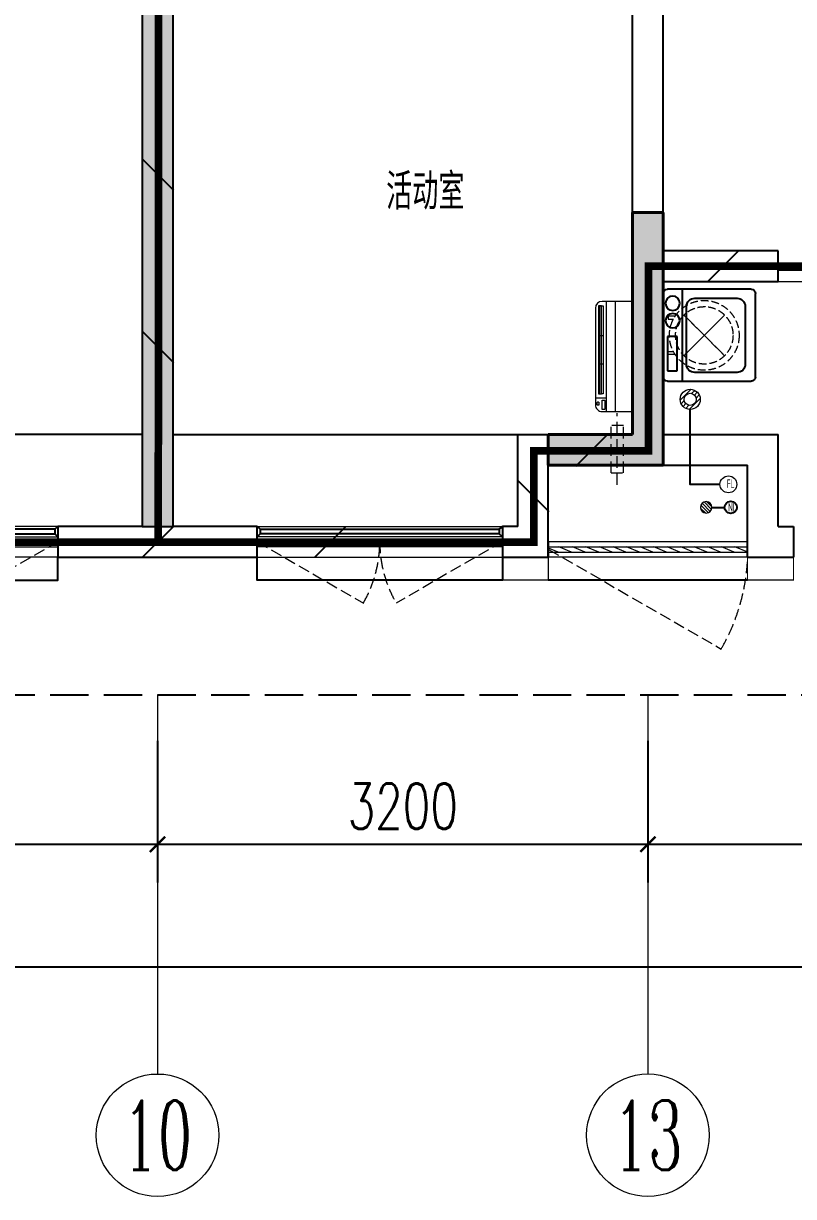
# Model space of a CAD drawing. Extents: x 3753737 to 4713801, y -857380 to 24339.
# Drawn here: x 4564974 to 4569999, y -779761 to -772101 of the extents above; entities that cross this region are included whole.
import ezdxf
from ezdxf.enums import TextEntityAlignment as Align

# ---------------------------------------------------------------- set-up
doc = ezdxf.new("R2010")
doc.units = 0
doc.header["$LTSCALE"] = 1000
doc.header["$MEASUREMENT"] = 0
for name, pattern in [('$1$DASH', [0.35, 0.25, -0.1]), ('CENTER2', [1.125, 0.75, -0.125, 0.125, -0.125]), ('DASH', [0.35, 0.25, -0.1]), ('HIDDEN', [0.375, 0.25, -0.125])]:
    doc.linetypes.add(name, pattern=pattern)
doc.layers.get('0').update_dxf_attribs({"linetype": 'CONTINUOUS'})
doc.layers.get('Defpoints').update_dxf_attribs({"linetype": 'CONTINUOUS'})
for name, color, linetype in [('!!电气', 1, 'CONTINUOUS'), ('3-栏杆1', 252, 'CONTINUOUS'), ('3.5方案汇报，与郭总、侯月琴确定户型_t8$0$2020.03.04 -1安徽标准化洋房户型(UA）_t8_t8$0$看线', 154, 'CONTINUOUS'), ('LVTRY', 252, 'CONTINUOUS'), ('SHTLN', 4, 'CONTINUOUS'), ('VPIPE-凝结', 150, 'CONTINUOUS'), ('WALL', 252, 'CONTINUOUS'), ('WIRE-接地', 2, 'CONTINUOUS'), ('保温', 6, 'CONTINUOUS'), ('卫生间', 6, 'CONTINUOUS'), ('看线', 185, 'CONTINUOUS')]:
    doc.layers.add(name, color=color, linetype=linetype)
for name, color, linetype, lineweight in [('AXIS', 114, 'CONTINUOUS', 20), ('AXIS_TEXT', 7, 'CONTINUOUS', 20), ('COLUMN', 252, 'CONTINUOUS', 40), ('EQUIP_地漏', 7, 'CONTINUOUS', 18), ('PUB_HATCH', 8, 'CONTINUOUS', 9), ('PUB_TEXT', 7, 'CONTINUOUS', 20), ('VPIPE-废水', 31, 'TG_F', 18), ('WINDOW', 146, 'CONTINUOUS', 20), ('平面-空调室内机', 176, 'CONTINUOUS', 9), ('平面-空调预留孔', 252, 'CONTINUOUS', 15), ('粉刷', 251, 'CONTINUOUS', 9)]:
    doc.layers.add(name, color=color, linetype=linetype, lineweight=lineweight)
doc.styles.add('_TCH_AXIS', font='COMPLEX', dxfattribs={"bigfont": 'GBCBIG'})
doc.styles.add('_TCH_DIM_T3', font='SIMPLEX.shx', dxfattribs={"width": 0.705882, "bigfont": 'GBCBIG.shx'})
doc.styles.add('COMPLEX', font='COMPLEX')
doc.styles.get("Standard").update_dxf_attribs({"font": 'gbenor.shx', "bigfont": 'gbcbig.shx'})
doc.styles.add('TG_LINETYPE', font='SIMPLEX', dxfattribs={"width": 0.8, "height": 3, "bigfont": 'HZTXT'})
doc.linetypes.add('TG_F', pattern='A,2,-0.3,["F",TG_LINETYPE,S=0.1,R=0,X=-0.23,Y=-0.15],0', length=2.3)
doc.dimstyles.new('_TCH_ARCH&&100', dxfattribs={"dimtxt": 297.5, "dimasz": 100, "dimexe": 250, "dimexo": 300, "dimgap": 100, "dimtad": 1, "dimdec": 0, "dimzin": 0, "dimdsep": 46, "dimtxsty": '_TCH_DIM_T3', "dimblk": 'ARCHTICK', "dimcen": 0.09, "dimclrt": 7, "dimazin": 2, "dimtfac": 1, "dimtdec": 0, "dimtix": 1, "dimtmove": 2, "dimatfit": 3, "dimfxl": 1, "dimtolj": 1, "dimtzin": 0, "dimarcsym": 0})

# ---------------------------------------------------------------- blocks, each defined once
blk = doc.blocks.new('GFDGFSDFGD')
at = {"layer": 'PUB_HATCH'}
blk.add_hatch(color=256, dxfattribs=at).paths.add_polyline_path([(435666.6, 364323.7), (436416.6, 364323.7), (436416.6, 365973.7), (436216.6, 365973.7), (436216.6, 364523.7), (435666.6, 364523.7)])
at = {"layer": 'COLUMN', "color": 252}
for p, q in [((436416.6, 365973.7), (436216.6, 365973.7)), ((436216.6, 365973.7), (436216.6, 364523.7)), ((436416.6, 364323.7), (436416.6, 365973.7)), ((436216.6, 364523.7), (435666.6, 364523.7)), ((435666.6, 364523.7), (435666.6, 364323.7)), ((435666.6, 364323.7), (436416.6, 364323.7))]:
    blk.add_line(p, q, dxfattribs=at)
blk = doc.blocks.new('GDFGDGRD')
at = {"layer": '保温', "linetype": 'Continuous', "ltscale": 10}
h = blk.add_hatch(dxfattribs=at)
h.set_pattern_fill('HEX', color=251, scale=10, angle=90, style=0)
h.set_pattern_definition([(90, (-70765.891, -152124.736), (-16.49778, 1e-15), [9.525, -19.05]), (210, (-70765.891, -152124.736), (8.24889, -14.2874966), [9.525, -19.05]), (150, (-70765.891, -152115.211), (-8.24889, -14.2874966), [9.525, -19.05])])
h.paths.add_polyline_path([(433016.7, 363923.7), (433216.7, 363923.7), (433216.7, 368523.7), (433016.7, 368523.7)])
at = {"layer": '保温', "color": 251, "linetype": 'ByBlock', "ltscale": 10}
blk.add_line((433016.6, 363923.7), (433216.6, 363923.7), dxfattribs=at)
blk = doc.blocks.new('ASDFSD')
at = {"layer": '3-栏杆1', "color": 5}
for p, q in [((681762.6, 334937.5), (681742.3, 334955.3)), ((681742.3, 334955.3), (681762.6, 334937.5)), ((683322.1, 334937.5), (683342.3, 334955.3)), ((683342.3, 334955.3), (683322.1, 334937.5)), ((681742.3, 334888.4), (681762.6, 334908.3)), ((683322.1, 334937.5), (681762.6, 334937.5)), ((681762.6, 334937.5), (681762.6, 334908.3)), ((681762.6, 334908.2), (683322.1, 334908.2)), ((683322.1, 334937.5), (683322.1, 334908.3)), ((683322.1, 334908.3), (683342.3, 334888.4)), ((683342.3, 334888.4), (683322.1, 334908.3))]:
    blk.add_line(p, q, dxfattribs=at)
blk = doc.blocks.new('dongkong')
at = {"layer": '平面-空调预留孔', "color": 8, "linetype": 'HIDDEN', "ltscale": 0.3}
for p, q in [((-603796, 210899.9), (-603796, 210431.5)), ((-603836, 210821), (-603836, 210510.8)), ((-603836, 210821), (-603756, 210821)), ((-603756, 210821), (-603756, 210510.8))]:
    blk.add_line(p, q, dxfattribs=at)
blk.add_lwpolyline([(-603756, 210510.8), (-603836, 210510.8)], dxfattribs=at)
blk = doc.blocks.new('A$C001338C2')
at = {"color": 8}
for p, q in [((845, 303.6), (55, 303.6)), ((109.1, 214.8), (109.1, 303.6)), ((0, 248.6), (0, 22)), ((900, 22), (900, 248.6)), ((22, 0), (878, 0))]:
    blk.add_line(p, q, dxfattribs=at)
at = {"color": 8, "lineweight": 5}
for p, q in [((900, 214.8), (0, 214.8)), ((864.6, 278.7), (144.5, 278.7)), ((144.5, 278.7), (144.5, 265.8)), ((387, 278.7), (144.5, 278.7)), ((144.5, 278.7), (144.5, 252.9)), ((144.5, 265.8), (864.6, 265.8)), ((144.5, 239.9), (144.5, 252.9)), ((144.5, 252.9), (864.6, 252.9)), ((864.6, 239.9), (144.5, 239.9)), ((387, 239.9), (387, 278.7)), ((622, 239.9), (387, 239.9)), ((864.6, 278.7), (622, 278.7)), ((622, 278.7), (622, 239.9)), ((864.6, 252.9), (864.6, 278.7)), ((864.6, 265.8), (864.6, 239.9)), ((900, 143.2), (0, 143.2))]:
    blk.add_line(p, q, dxfattribs=at)
at = {"color": 8}
for points in [[(73.1, 275), (56.8, 275, -0.414214), (51.3, 280.5), (51.3, 283.4, -0.414214), (56.8, 288.9), (73.1, 288.9, -0.414214), (78.6, 283.4), (78.6, 280.5, -0.414214)], [(89.2, 226.4), (22.2, 226.4, -0.414214), (16.7, 231.9), (16.7, 243.1, -0.414214), (22.2, 248.6), (89.2, 248.6, -0.414214), (94.7, 243.1), (94.7, 231.9, -0.414214)]]:
    blk.add_lwpolyline(points, format="xyb", close=True, dxfattribs=at)
for centre, radius, start, end in [((55, 248.6), 55, 90, 180), ((845, 248.6), 55, 360, 90), ((22, 22), 22, 180, 270), ((878, 22), 22, 270, 360)]:
    blk.add_arc(centre, radius, start, end, dxfattribs=at)
blk = doc.blocks.new('$TwtSys$00000141')
at = {"color": 252}
for p, q in [((-47.1, 3.8), (-5, 45.9)), ((-47.1, 3.8), (-5, 45.9)), ((-43.6, -17.5), (17.5, 43.6)), ((-43.6, -17.5), (17.5, 43.6)), ((-33.2, -33.2), (33.2, 33.2)), ((-33.2, -33.2), (33.2, 33.2)), ((-16.2, -43.5), (43.8, 16.4)), ((-16.2, -43.5), (43.8, 16.4)), ((5.7, -46.1), (46.1, -5.7)), ((5.7, -46.1), (46.1, -5.7))]:
    blk.add_line(p, q, dxfattribs=at)
blk.add_circle((0, 0), 47, dxfattribs=at)
blk.add_circle((0, 0), 47, dxfattribs=at)
blk = doc.blocks.new('RECTANG')
for p, q in [((1, 1), (0, 1)), ((0, 1), (0, 0)), ((1, 0), (1, 1)), ((0, 0), (1, 0))]:
    blk.add_line(p, q)
blk = doc.blocks.new('洗衣机')
at = {"layer": 'LVTRY'}
for p, q in [((3790993.7, 243444.5), (3790993.7, 242899.1)), ((3791567.4, 243472.1), (3791021, 243472.1)), ((3791116.5, 243472.1), (3791116.5, 242871.5)), ((3791594.6, 242899.1), (3791594.6, 243444.5)), ((3791145.1, 242982.5), (3791145.1, 243358)), ((3791199, 243412.7), (3791474.9, 243412.7)), ((3791528.8, 243358), (3791528.8, 242982.5)), ((3791474.9, 242927.8), (3791199, 242927.8)), ((3791021, 242871.5), (3791567.4, 242871.5))]:
    blk.add_line(p, q, dxfattribs=at)
at = {"layer": 'LVTRY', "extrusion": (0, 0, -1)}
for centre, major_axis, start_param, end_param in [((3791021, 243444.5), (0, 27.6), -1.570796, 0), ((3791055.1, 243379.8), (0, 46.9), 3.141593, 9.424778), ((3791567.4, 243444.5), (0, 27.6), 0, 1.570796), ((3791199, 243358), (0, 54.7), 4.712389, 6.283185), ((3791474.9, 243358), (0, 54.7), 0, 1.570796), ((3791055.1, 243265.7), (0, 46.9), 3.141593, 9.424778), ((3791199, 242982.5), (0, 54.7), 3.141593, 4.712389), ((3791474.9, 242982.5), (0, 54.7), 1.570796, 3.141593), ((3791021, 242899.1), (0, 27.6), 3.141593, 4.712389), ((3791567.4, 242899.1), (0, 27.6), 1.570796, 3.141593)]:
    blk.add_ellipse(centre, major_axis=major_axis, ratio=0.986385, start_param=start_param, end_param=end_param, dxfattribs=at)
at = {"layer": 'LVTRY', "xscale": 63.25620569481588, "yscale": 224.5369532744355, "zscale": 64.12934308941763, "rotation": 180}
blk.add_blockref('RECTANG', (3791085.2, 243162.4), dxfattribs=at)
blk = doc.blocks.new('$TwtSys$00000543')
at = {"color": 252}
for p, q in [((-94, -9), (9, 94)), ((-9, -94), (94, 9)), ((12, 55), (42, 84)), ((40, 40), (66, 66)), ((55, 12), (84, 42)), ((-84, -42), (-55, -12)), ((-66, -66), (-40, -40)), ((-42, -84), (-12, -55))]:
    blk.add_line(p, q, dxfattribs=at)
for radius in [94, 56.4]:
    blk.add_circle((0, 0), radius, dxfattribs=at)
blk = doc.blocks.new('dnfhfn')
at = {"color": 252, "linetype": '$1$DASH', "ltscale": 0.2}
for p, q in [((101.9, 462.7, 0), (121.9, 462.7, 0)), ((101.9, 417.2, 0), (101.9, 462.7, 0)), ((121.9, 462.7, 0), (121.9, 429, 0)), ((353.1, 462.7, 0), (333.1, 462.7, 0)), ((333.1, 462.7, 0), (333.1, 429, 0)), ((353.1, 417.2, 0), (353.1, 462.7, 0))]:
    blk.add_line(p, q, dxfattribs=at)
at = {"color": 252, "linetype": '$1$DASH', "ltscale": 0.2, "elevation": 0}
for points in [[(94.9, 360.1), (94.9, 360.1), (360.1, 94.9), (360.1, 94.9)], [(360.1, 360.1), (94.9, 94.9), (94.9, 94.9), (360.1, 360.1)]]:
    blk.add_lwpolyline(points, close=True, dxfattribs=at)
at = {"color": 252, "linetype": '$1$DASH', "ltscale": 0.2}
for radius in [227.5, 187.5]:
    blk.add_circle((227.5, 227.5, 0), radius, dxfattribs=at)
blk = doc.blocks.new('A$C148B7D8E')
at = {"layer": '卫生间', "color": 252, "linetype": 'DASH'}
blk.add_lwpolyline([(16100, 14000), (16100, 15400), (7700, 15400), (7700, 10800), (7300, 10800), (7300, 10000), (900, 10000), (900, 9000), (-900, 9000), (-900, -900), (1750, -900), (1750, -2100), (23450, -2100), (23450, -900), (25100, -900)], dxfattribs=at)
blk = doc.blocks.new('_ArchTick')
at = {"color": 0, "linetype": 'ByBlock', "const_width": 0.15}
blk.add_lwpolyline([(-0.5, -0.5), (0.5, 0.5)], dxfattribs=at)
blk = doc.blocks.new('*D386')
at = {"layer": 'AXIS', "color": 0, "lineweight": -2, "transparency": 16777216}
for p, q in [((-100, -1299.9), (-100, -3024.9)), ((50100, -1299.9), (50100, -3024.9)), ((-100, -2774.9), (50100, -2774.9))]:
    blk.add_line(p, q, dxfattribs=at)
at = {"layer": 'Defpoints', "color": 0, "transparency": 16777216}
for p in [(-100, -999.9), (50100, -999.9), (50100, -2774.9)]:
    blk.add_point(p, dxfattribs=at)
at = {"layer": 'AXIS', "color": 0, "lineweight": -2, "transparency": 16777216, "xscale": 100, "yscale": 100, "zscale": 100, "rotation": 180}
blk.add_blockref('_ArchTick', (-100, -2774.9), dxfattribs=at)
at = {"layer": 'AXIS', "color": 0, "lineweight": -2, "transparency": 16777216, "xscale": 100, "yscale": 100, "zscale": 100}
blk.add_blockref('_ArchTick', (50100, -2774.9), dxfattribs=at)
at = {"layer": 'AXIS', "color": 7, "transparency": 16777216, "insert": (25000, -2526.2), "char_height": 297.5, "attachment_point": 5, "style": '_TCH_DIM_T3'}
blk.add_mtext('\\A1;50200', dxfattribs=at)
blk = doc.blocks.new('*D390')
at = {"layer": 'AXIS', "color": 0, "lineweight": -2, "transparency": 16777216}
for p, q in [((9300, -1299.9), (9300, -2224.9)), ((12500, -1299.9), (12500, -2224.9)), ((9300, -1974.9), (12500, -1974.9))]:
    blk.add_line(p, q, dxfattribs=at)
at = {"layer": 'Defpoints', "color": 0, "transparency": 16777216}
for p in [(9300, -999.9), (12500, -999.9), (12500, -1974.9)]:
    blk.add_point(p, dxfattribs=at)
at = {"layer": 'AXIS', "color": 0, "lineweight": -2, "transparency": 16777216, "xscale": 100, "yscale": 100, "zscale": 100, "rotation": 180}
blk.add_blockref('_ArchTick', (9300, -1974.9), dxfattribs=at)
at = {"layer": 'AXIS', "color": 0, "lineweight": -2, "transparency": 16777216, "xscale": 100, "yscale": 100, "zscale": 100}
blk.add_blockref('_ArchTick', (12500, -1974.9), dxfattribs=at)
at = {"layer": 'AXIS', "color": 7, "transparency": 16777216, "insert": (10900, -1726.2), "char_height": 297.5, "attachment_point": 5, "style": '_TCH_DIM_T3'}
blk.add_mtext('\\A1;3200', dxfattribs=at)
blk = doc.blocks.new('*D391')
at = {"layer": 'AXIS', "color": 0, "lineweight": -2, "transparency": 16777216}
for p, q in [((12500, -1299.9), (12500, -2224.9)), ((15700, -1299.9), (15700, -2224.9)), ((12500, -1974.9), (15700, -1974.9))]:
    blk.add_line(p, q, dxfattribs=at)
at = {"layer": 'Defpoints', "color": 0, "transparency": 16777216}
for p in [(12500, -999.9), (15700, -999.9), (15700, -1974.9)]:
    blk.add_point(p, dxfattribs=at)
at = {"layer": 'AXIS', "color": 0, "lineweight": -2, "transparency": 16777216, "xscale": 100, "yscale": 100, "zscale": 100, "rotation": 180}
blk.add_blockref('_ArchTick', (12500, -1974.9), dxfattribs=at)
at = {"layer": 'AXIS', "color": 0, "lineweight": -2, "transparency": 16777216, "xscale": 100, "yscale": 100, "zscale": 100}
blk.add_blockref('_ArchTick', (15700, -1974.9), dxfattribs=at)
at = {"layer": 'AXIS', "color": 7, "transparency": 16777216, "insert": (14100, -1726.2), "char_height": 297.5, "attachment_point": 5, "style": '_TCH_DIM_T3'}
blk.add_mtext('\\A1;3200', dxfattribs=at)
blk = doc.blocks.new('*D392')
at = {"layer": 'AXIS', "color": 0, "lineweight": -2, "transparency": 16777216}
for p, q in [((15700, -1299.9), (15700, -2224.9)), ((21500, -1299.9), (21500, -2224.9)), ((15700, -1974.9), (21500, -1974.9))]:
    blk.add_line(p, q, dxfattribs=at)
at = {"layer": 'Defpoints', "color": 0, "transparency": 16777216}
for p in [(15700, -999.9), (21500, -999.9), (21500, -1974.9)]:
    blk.add_point(p, dxfattribs=at)
at = {"layer": 'AXIS', "color": 0, "lineweight": -2, "transparency": 16777216, "xscale": 100, "yscale": 100, "zscale": 100, "rotation": 180}
blk.add_blockref('_ArchTick', (15700, -1974.9), dxfattribs=at)
at = {"layer": 'AXIS', "color": 0, "lineweight": -2, "transparency": 16777216, "xscale": 100, "yscale": 100, "zscale": 100}
blk.add_blockref('_ArchTick', (21500, -1974.9), dxfattribs=at)
at = {"layer": 'AXIS', "color": 7, "transparency": 16777216, "insert": (18600, -1726.2), "char_height": 297.5, "attachment_point": 5, "style": '_TCH_DIM_T3'}
blk.add_mtext('\\A1;5800', dxfattribs=at)
blk = doc.blocks.new('_AXISO')
blk.add_circle((0, 0), 0.5)
at = {"layer": 'AXIS_TEXT', "style": 'COMPLEX', "width": 1.041667}
blk.add_attdef('A', text='', height=0.56, dxfattribs=at).set_placement((-0.25, -0.28), (0.25, -0.28), align=Align.FIT)
blk = doc.blocks.new('$WINLIB2D$00000001')
at = {"color": 0}
for points in [[(-0.5, 0.5), (-0.5, -0.5)], [(-0.5, 0.5), (0.5, 0.5)], [(0.5, -0.5), (0.5, 0.5)], [(0.5, 0.1667), (-0.5, 0.1667)], [(0.5, -0.1667), (-0.5, -0.1667)], [(-0.5, -0.5), (0.5, -0.5)]]:
    blk.add_lwpolyline(points, dxfattribs=at)
blk = doc.blocks.new('$DorLib2D$00000138')
at = {"color": 0, "linetype": 'Continuous'}
for p, q in [((-0.2875, 0), (-0.2875, 0.1538)), ((-0.2875, 0.1538), (0, 0.1538)), ((0, 0.1538), (0, 0)), ((0.2875, 0.1538), (0, 0.1538)), ((0.2875, 0), (0.2875, 0.1538)), ((-0.5, -0.1399), (-0.5, 0)), ((-0.5, 0), (-0.2188, 0)), ((0, 0), (-0.2875, 0)), ((-0.2188, 0), (-0.2188, -0.1399)), ((0, 0), (0.2875, 0)), ((0.2188, 0), (0.2188, -0.1399)), ((0.5, 0), (0.2188, 0)), ((0.5, 0), (0.5, -0.1946)), ((0.5, -0.1399), (0.5, 0)), ((-0.2188, -0.1399), (-0.5, -0.1399)), ((0.2188, -0.1399), (0.5, -0.1399)), ((-0.1857, -0.186), (-0.037, -0.186)), ((-0.037, -0.186), (-0.1019, -0.2583)), ((-0.1019, -0.2583), (-0.1019, -0.186)), ((0.1857, -0.186), (0.037, -0.186)), ((0.037, -0.186), (0.1019, -0.2583)), ((0.1019, -0.2583), (0.1019, -0.186))]:
    blk.add_line(p, q, dxfattribs=at)
blk = doc.blocks.new('$WINLIB2D$00000039')
at = {"color": 0}
for points in [[(-0.5, 0.5), (-0.5, -0.5)], [(0.5, 0.5), (-0.5, 0.5)], [(0.5, -0.5), (0.5, 0.5)], [(-0.5, 0.1667), (0.5, 0.1667)], [(-0.3839, -0.1667), (-0.448, 0.1667)], [(-0.3159, -0.1667), (-0.38, 0.1667)], [(-0.2479, -0.1667), (-0.312, 0.1667)], [(-0.1799, -0.1667), (-0.244, 0.1667)], [(-0.1119, -0.1667), (-0.176, 0.1667)], [(-0.0439, -0.1667), (-0.108, 0.1667)], [(0.0241, -0.1667), (-0.04, 0.1667)], [(0.0921, -0.1667), (0.028, 0.1667)], [(0.16, -0.1667), (0.0959, 0.1667)], [(0.228, -0.1667), (0.1639, 0.1667)], [(0.296, -0.1667), (0.2319, 0.1667)], [(0.364, -0.1667), (0.2999, 0.1667)], [(0.432, -0.1667), (0.3679, 0.1667)], [(0.5, -0.1667), (0.4359, 0.1667)], [(-0.4519, -0.1667), (-0.5, 0.0836)], [(-0.5, -0.1667), (0.5, -0.1667)], [(0.5, -0.5), (-0.5, -0.5)]]:
    blk.add_lwpolyline(points, dxfattribs=at)
blk = doc.blocks.new('$TelecSys$00000008')
blk.add_line((0.4, 0.4), (-0.4, -0.4))
blk = doc.blocks.new('A$C66B635E3')
at = {"color": 252, "const_width": 8}
for points in [[(15050, -100), (15050, -250), (14750, -250), (14750, -100)], [(16650, -100), (16650, -250), (16350, -250), (16350, -100)]]:
    blk.add_lwpolyline(points, dxfattribs=at)
at = {"layer": '3.5方案汇报，与郭总、侯月琴确定户型_t8$0$2020.03.04 -1安徽标准化洋房户型(UA）_t8_t8$0$看线', "color": 252, "ltscale": 10}
for p, q in [((12400, 700), (10150, 700)), ((12600, 700), (14850, 700))]:
    blk.add_line(p, q, dxfattribs=at)
at = {"layer": 'AXIS'}
for p, q in [((12500, -1000), (12500, -3475)), ((15700, -999.9), (15700, -3474.9))]:
    blk.add_line(p, q, dxfattribs=at)
at = {"layer": 'VPIPE-凝结', "color": 252, "ltscale": 0.1}
for points in [[(16170, 375), (15975.9, 375), (15975.9, 864.2)], [(16117.6, 225), (16200, 225)]]:
    blk.add_lwpolyline(points, dxfattribs=at)
at = {"layer": 'VPIPE-凝结', "color": 252}
blk.add_circle((16240, 225), 40, dxfattribs=at)
at = {"layer": 'VPIPE-废水', "color": 252}
blk.add_circle((16225, 375), 55, dxfattribs=at)
at = {"layer": 'WALL', "color": 252}
for p, q in [((15800, 1900), (15800, 4900)), ((12400, 4700), (12400, 100)), ((12600, 4700), (12600, 100)), ((15600, 1800), (15600, 4700)), ((16550.1, 1900), (15800, 1900)), ((16550.1, 1700), (16550.1, 1900)), ((15600, 700), (15600, 1800)), ((15800, 1700), (16550.1, 1700)), ((15800, 700), (15800, 1700)), ((14850, 700), (15600, 700)), ((14850, 100), (14850, 700)), ((15800, 700), (16550, 700)), ((16550, 100), (16550, 700)), ((15050, 500), (15700, 500)), ((15050, -100), (15050, 500)), ((15700, 500), (16350, 500)), ((16350, 0), (16350, 500)), ((12400, 100), (11850, 100)), ((11850, 100), (11850, -100)), ((13150, 100), (12600, 100)), ((13150, -100), (13150, 100)), ((14850, 100), (14750, 100)), ((14750, 100), (14750, -100)), ((16550, 100), (16650, 100)), ((16650, 100), (16650, -100)), ((16350, -100), (16350, 0)), ((11850, -100), (12500, -100)), ((12500, -100), (13150, -100)), ((14750, -100), (15050, -100)), ((16350, -100), (16550, -100)), ((16550, -100), (16550, -100)), ((16550, -100), (16650, -100))]:
    blk.add_line(p, q, dxfattribs=at)
at = {"layer": 'WINDOW', "color": 252}
blk.add_line((16550.1, 1700), (18150.1, 1700), dxfattribs=at)
at = {"layer": 'WINDOW', "color": 252, "linetype": 'DASH', "ltscale": 0.3}
for points in [[(11850, 0), (11157.2, -400, -0.131652), (11050, 0)], [(13150, 0), (13842.8, -400, 0.131652), (13950, 0)], [(14750, 0), (14057.2, -400, -0.131652), (13950, 0)], [(15051.9, -50), (16177.8, -700, 0.131652), (16351.9, -50)]]:
    blk.add_lwpolyline(points, format="xyb", dxfattribs=at)
at = {"layer": '看线', "color": 252, "ltscale": 0.5}
for points in [[(10250, -100), (10250, -250), (11850, -250), (11850, -100)], [(14750, -100), (14750, -250), (13150, -250), (13150, -100)], [(16350, -250), (15050, -250)]]:
    blk.add_lwpolyline(points, dxfattribs=at)
at = {"color": 252}
for name, p in [('A$C148B7D8E', (-100, 1100)), ('GFDGFSDFGD', (-420616.6, -363823.7)), ('GDFGDGRD', (-420616.6, -363823.7)), ('ASDFSD', (-671492.3, -334855.3))]:
    blk.add_blockref(name, p, dxfattribs=at)
at = {"color": 252, "xscale": -1}
blk.add_blockref('ASDFSD', (696492.3, -334855.3), dxfattribs=at)
at = {"layer": 'AXIS'}
ref = blk.add_blockref('_AXISO', (12500, -3875), dxfattribs=dict(at, xscale=800, yscale=800, zscale=800))
ref.add_attrib('A', '10', dxfattribs={"layer": 'AXIS_TEXT', "height": 452.55, "style": '_TCH_AXIS', "width": 0.724138}).set_placement((12273.7, -4101.3), (12726.3, -4101.3), align=Align.FIT)
ref = blk.add_blockref('_AXISO', (15700, -3874.9), dxfattribs=dict(at, xscale=800, yscale=800, zscale=800))
ref.add_attrib('A', '13', dxfattribs={"layer": 'AXIS_TEXT', "height": 452.55, "style": '_TCH_AXIS', "width": 0.724138}).set_placement((15473.7, -4101.1), (15926.3, -4101.1), align=Align.FIT)
at = {"layer": 'EQUIP_地漏', "color": 252, "xscale": 0.7000000000000001, "yscale": 0.7000000000000001, "zscale": 0.7000000000000001}
blk.add_blockref('$TwtSys$00000543', (15975.9, 930), dxfattribs=at)
at = {"layer": 'EQUIP_地漏', "color": 252, "xscale": 0.8, "yscale": -0.8, "zscale": 0.8, "rotation": 179.999999999993}
blk.add_blockref('$TwtSys$00000141', (16080, 225), dxfattribs=at)
at = {"layer": 'WINDOW', "color": 252, "xscale": 1600, "yscale": 200, "zscale": 1600, "rotation": 1.05571687412406e-09}
blk.add_blockref('$DorLib2D$00000138', (17350.1, 1800), dxfattribs=at)
at = {"layer": 'WINDOW', "color": 252}
for name, p, xscale, yscale, zscale in [('$WINLIB2D$00000001', (11050, 0), -1600, -200, -1600), ('$WINLIB2D$00000001', (13950, 0), 1600, -200, 1600), ('$WINLIB2D$00000039', (15701, -50), 1299.999999983003, 100, 1299.999999983003)]:
    blk.add_blockref(name, p, dxfattribs=dict(at, xscale=xscale, yscale=yscale, zscale=zscale))
at = {"layer": '平面-空调室内机', "color": 252, "ltscale": 0.3, "xscale": -1, "rotation": 180}
blk.add_blockref('dongkong', (619295.9, 211270.8), dxfattribs=at)
at = {"layer": '平面-空调预留孔', "color": 252, "xscale": 0.800000000046565, "yscale": 0.800000000046565, "zscale": 0.800000000046565, "rotation": 90.00000023343011}
blk.add_blockref('A$C001338C2', (15599.8, 850), dxfattribs=at)
at = {"layer": '平面-空调预留孔', "color": 252, "rotation": 89.99999999999304}
blk.add_blockref('dnfhfn', (16295.1, 1120.3, 0), dxfattribs=at)
at = {"layer": '粉刷', "color": 252}
blk.add_blockref('洗衣机', (-3775193.7, -241822.4), dxfattribs=at)
at = {"layer": 'PUB_TEXT', "color": 252}
blk.add_text('活动室', height=236.31, dxfattribs=at).set_placement((13992, 2168.3))
at = {"layer": 'PUB_TEXT', "color": 252, "width": 0.6}
for s, p in [('FL', (16214, 351.2)), ('NL', (16223.2, 197))]:
    blk.add_text(s, height=56, dxfattribs=at).set_placement(p)
at = {"layer": 'AXIS'}
for p1, p2, distance, text, picture, middle in [((-100, -999.9), (50100, -999.9), -1775, '50200', '*D386', (25000, -2526.2)), ((9300, -999.9), (12500, -999.9), -975, '3200', '*D390', (10900, -1726.2)), ((12500, -999.9), (15700, -999.9), -975, '3200', '*D391', (14100, -1726.2)), ((15700, -999.9), (21500, -999.9), -975, '5800', '*D392', (18600, -1726.2))]:
    dim = blk.add_aligned_dim(p1=p1, p2=p2, distance=distance, text=text, dimstyle='_TCH_ARCH&&100', dxfattribs=at)
    dim.commit()
    dim.dimension.update_dxf_attribs({"geometry": picture, "text_midpoint": middle})

msp = doc.modelspace()

# ---------------------------------------------------------------- linework, layer by layer
at = {"layer": 'WIRE-接地', "color": 2, "linetype": 'CENTER2', "const_width": 50}
for points in [[(4593305.1, -775490.9), (4588400.9, -775490.9), (4588400.9, -774889.8), (4587649.1, -774889.8), (4587649.1, -773683), (4581051.2, -773683), (4581051.2, -774290.2), (4575653.3, -774290.2), (4575653.3, -773686.3), (4569051.4, -773686.3), (4569051.4, -774891.8), (4568304.6, -774891.8), (4568304.6, -775487.1), (4563397.1, -775487.1), (4563397.1, -774884.2), (4562651, -774884.2), (4562651, -773694.9), (4556054.4, -773694.9), (4556054.4, -774287.8), (4553348.6, -774287.8), (4553348.6, -766391.2)], [(4565856.1, -770696.8), (4565853.3, -775487.1)]]:
    msp.add_lwpolyline(points, dxfattribs=at)

# ---------------------------------------------------------------- block references
at = {"layer": '!!电气'}
msp.add_blockref('A$C66B635E3', (4553348.6, -775485.7), dxfattribs=at)
at = {"layer": 'SHTLN', "color": 2}
for p, xscale, yscale, zscale, rotation in [((4565854.7, -773092), 249.9999999999998, 249.9999999999998, 249.9999999999998, 269.9675933344894), ((4569539.8, -773686.3), 250, 250, 250, 180), ((4565854.1, -774217), 249.9999999999998, 249.9999999999998, 249.9999999999998, 269.9675933344894), ((4568678, -774891.8), 250, 250, 250, 180), ((4568304.6, -775189.4), 250, 250, 250, 270), ((4565850.8, -775487.1), 250, 250, 250, 180), ((4566975.8, -775487.1), 250, 250, 250, 180)]:
    msp.add_blockref('$TelecSys$00000008', p, dxfattribs=dict(at, xscale=xscale, yscale=yscale, zscale=zscale, rotation=rotation))

doc.saveas('drawing.dxf')
